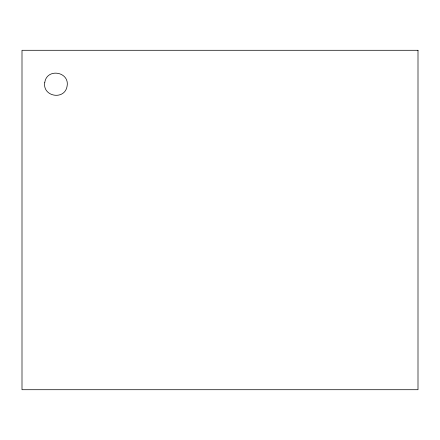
<?xml version="1.0" encoding="UTF-8"?>
<svg xmlns="http://www.w3.org/2000/svg" width="440" height="440" viewBox="0 0 440 440"><rect width="100%" height="100%" fill="white"/><g stroke="black" fill="none" stroke-linecap="round" stroke-linejoin="round"><path stroke-width="0.66" d="M44.803 82.264C42.009 96.723 64.768 100.733 67.084 86.196C69.877 71.737 47.119 67.722 44.803 82.264M418 50.287L22 50.287L22 389.714L418 389.714L418 50.287"/></g></svg>
